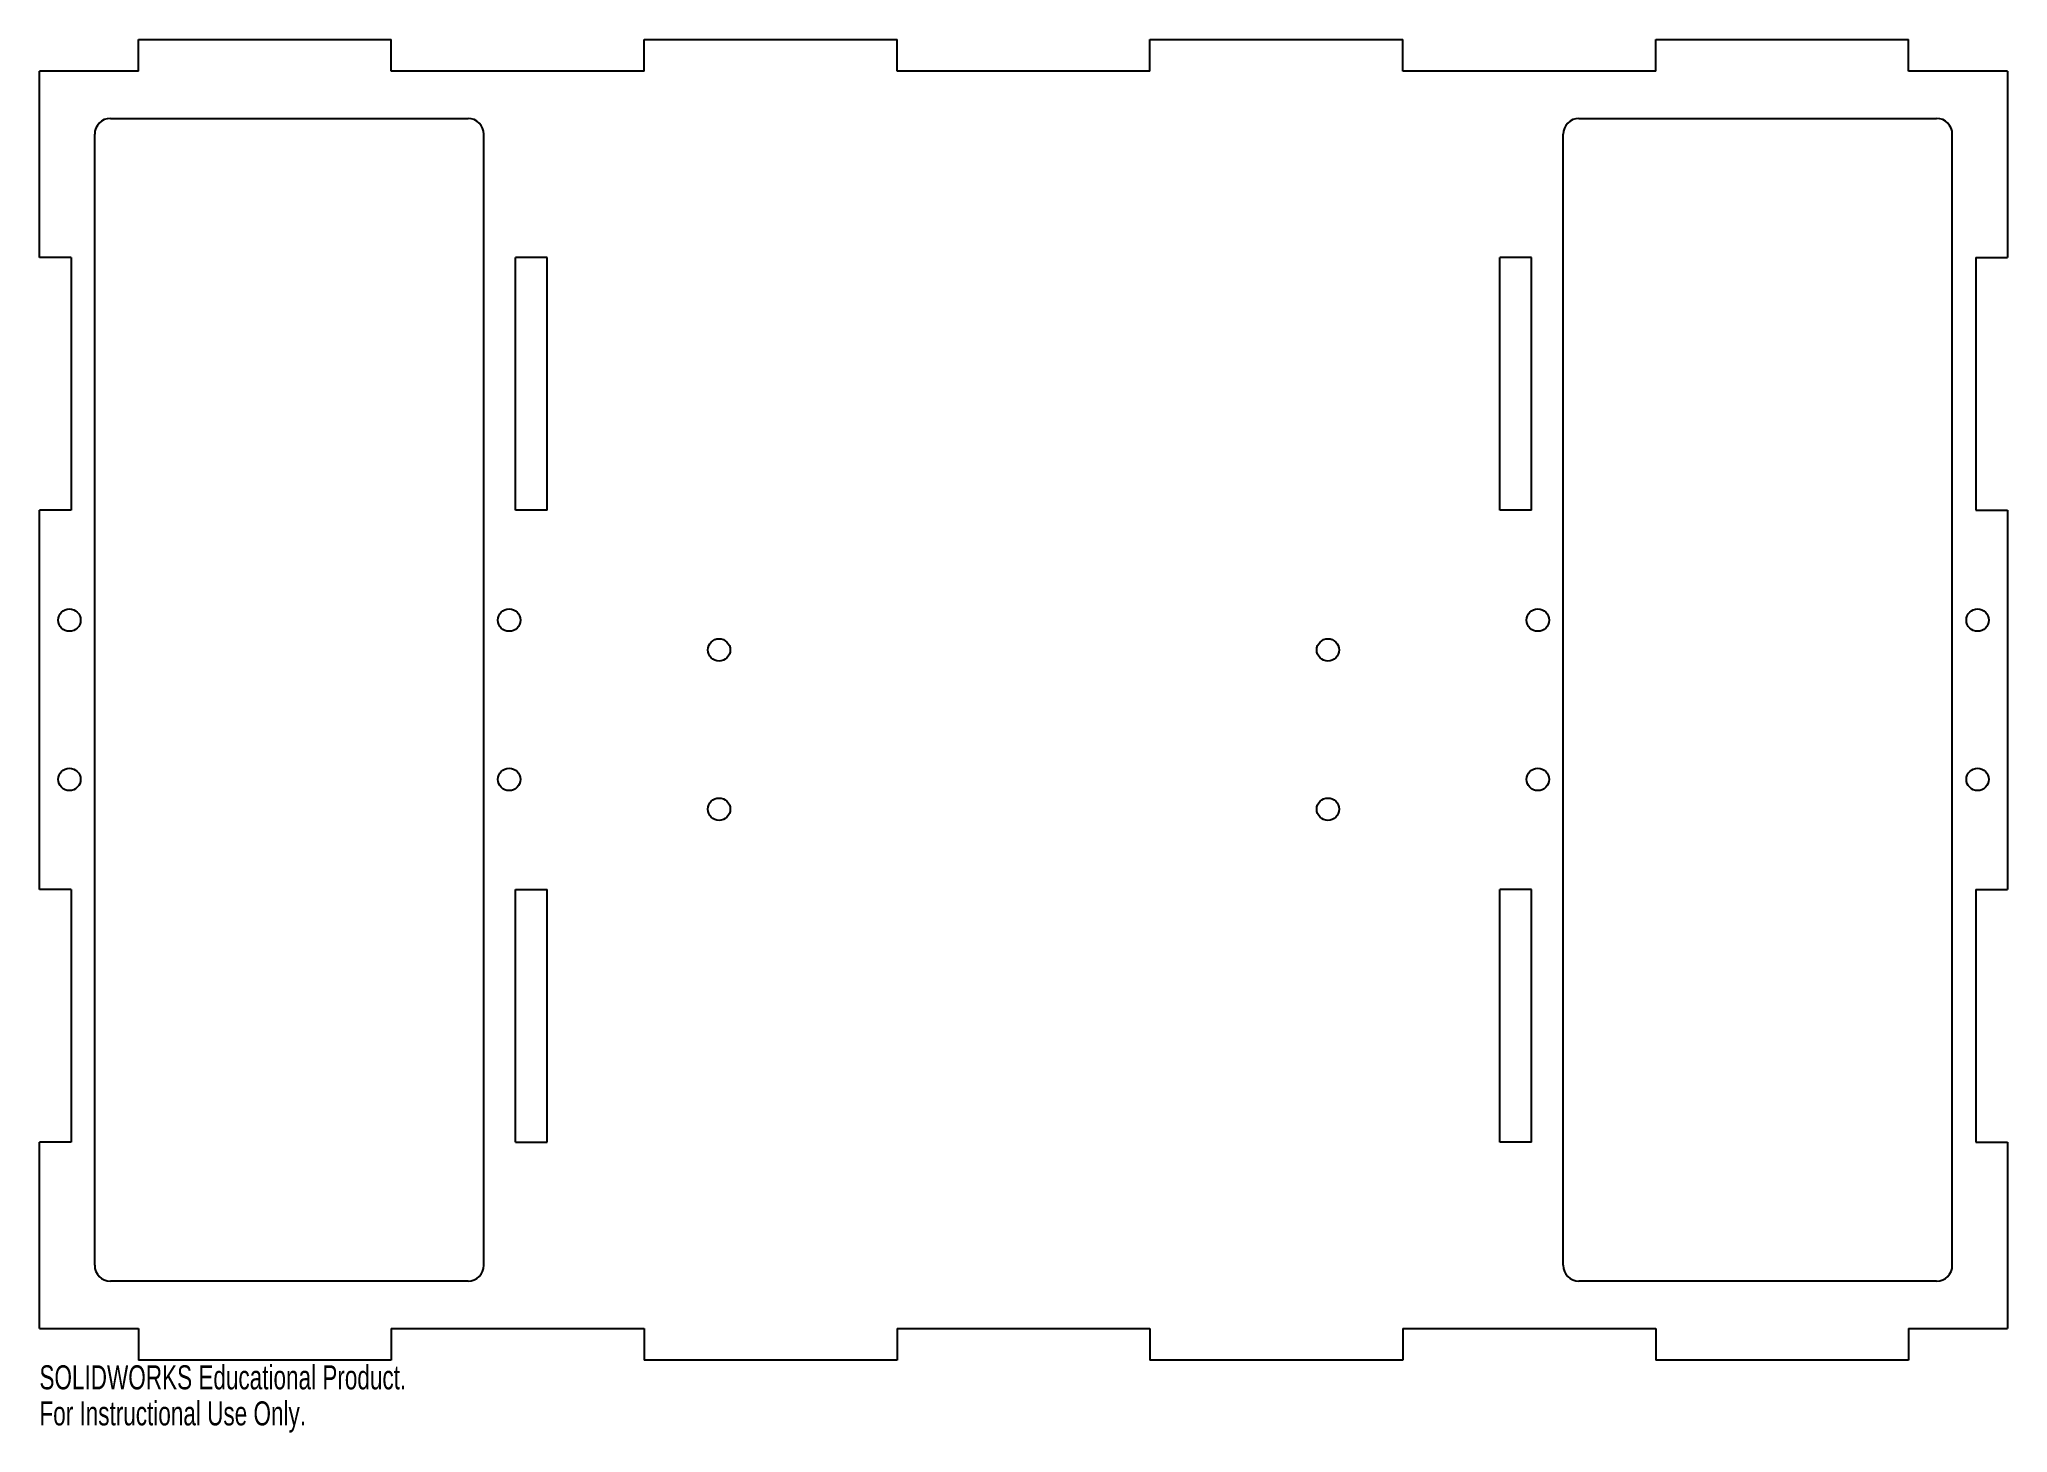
# Model space of a CAD drawing. Header units: inches. Extents: x -7.8 to 7.8, y -5.8 to 5.2.
import ezdxf

# ---------------------------------------------------------------- set-up
doc = ezdxf.new("R2010")
doc.units = ezdxf.units.IN
doc.header["$MEASUREMENT"] = 0
doc.styles.add('SLDTEXTSTYLE0', font='TXT', dxfattribs={"width": 0.7})

msp = doc.modelspace()

# ---------------------------------------------------------------- linework, layer by layer
at = {"color": 7, "linetype": 'Continuous', "lineweight": 25}
for p, q in [((-7, 5.224), (-5, 5.224)), ((-7, 4.974), (-7, 5.224)), ((-5, 4.974), (-5, 5.224)), ((-3, 5.224), (-1, 5.224)), ((-3, 4.974), (-3, 5.224)), ((-1, 4.974), (-1, 5.224)), ((1, 5.224), (3, 5.224)), ((1, 4.974), (1, 5.224)), ((3, 4.974), (3, 5.224)), ((5, 5.224), (7, 5.224)), ((5, 4.974), (5, 5.224)), ((7, 4.974), (7, 5.224)), ((-7, 4.974), (-7.783, 4.974)), ((-7.783, 3.5), (-7.783, 4.974)), ((-3, 4.974), (-5, 4.974)), ((1, 4.974), (-1, 4.974)), ((5, 4.974), (3, 4.974)), ((7.783, 4.974), (7, 4.974)), ((7.783, 4.974), (7.783, 3.5)), ((-7.221, 4.599), (-4.393, 4.599)), ((4.393, 4.599), (7.221, 4.599)), ((-7.346, -4.474), (-7.346, 4.474)), ((-4.268, -4.474), (-4.268, 4.474)), ((4.268, -4.474), (4.268, 4.474)), ((7.346, -4.474), (7.346, 4.474)), ((-7.533, 3.5), (-7.783, 3.5)), ((-7.533, 3.5), (-7.533, 1.5)), ((-4.018, 1.5), (-4.018, 3.5)), ((-3.768, 3.5), (-4.018, 3.5)), ((-3.768, 1.5), (-3.768, 3.5)), ((4.018, 3.5), (3.768, 3.5)), ((3.768, 1.5), (3.768, 3.5)), ((4.018, 1.5), (4.018, 3.5)), ((7.533, 3.5), (7.533, 1.5)), ((7.533, 3.5), (7.783, 3.5)), ((-7.533, 1.5), (-7.783, 1.5)), ((-7.783, -1.5), (-7.783, 1.5)), ((-3.768, 1.5), (-4.018, 1.5)), ((4.018, 1.5), (3.768, 1.5)), ((7.533, 1.5), (7.783, 1.5)), ((7.783, 1.5), (7.783, -1.5)), ((-7.533, -1.5), (-7.783, -1.5)), ((-7.533, -1.5), (-7.533, -3.5)), ((-4.018, -1.5), (-3.768, -1.5)), ((-4.018, -3.5), (-4.018, -1.5)), ((-3.768, -3.5), (-3.768, -1.5)), ((4.018, -1.5), (3.768, -1.5)), ((3.768, -3.5), (3.768, -1.5)), ((4.018, -3.5), (4.018, -1.5)), ((7.533, -1.5), (7.533, -3.5)), ((7.533, -1.5), (7.783, -1.5)), ((-7.533, -3.5), (-7.783, -3.5)), ((-7.783, -4.974), (-7.783, -3.5)), ((-4.018, -3.5), (-3.768, -3.5)), ((4.018, -3.5), (3.768, -3.5)), ((7.533, -3.5), (7.783, -3.5)), ((7.783, -3.5), (7.783, -4.974)), ((-4.393, -4.599), (-7.221, -4.599)), ((7.221, -4.599), (4.393, -4.599)), ((-7.783, -4.974), (-7, -4.974)), ((-7, -4.974), (-7, -5.224)), ((-5, -4.974), (-5, -5.224)), ((-5, -4.974), (-3, -4.974)), ((-3, -4.974), (-3, -5.224)), ((-1, -4.974), (-1, -5.224)), ((-1, -4.974), (1, -4.974)), ((1, -4.974), (1, -5.224)), ((3, -4.974), (3, -5.224)), ((3, -4.974), (5, -4.974)), ((5, -4.974), (5, -5.224)), ((7, -4.974), (7, -5.224)), ((7, -4.974), (7.783, -4.974)), ((-5, -5.224), (-7, -5.224)), ((-1, -5.224), (-3, -5.224)), ((3, -5.224), (1, -5.224)), ((7, -5.224), (5, -5.224))]:
    msp.add_line(p, q, dxfattribs=at)
for centre in [(-7.546, 0.63), (-4.068, 0.63), (4.068, 0.63), (7.546, 0.63), (-2.408, 0.394), (2.408, 0.394), (-7.546, -0.63), (-4.068, -0.63), (4.068, -0.63), (7.546, -0.63), (-2.408, -0.866), (2.408, -0.866)]:
    msp.add_circle(centre, 0.0886, dxfattribs=at)
for centre, start, end in [((-7.221, 4.474), 90, 180), ((-4.393, 4.474), 0, 90), ((4.393, 4.474), 90, 180), ((7.221, 4.474), 0, 90), ((-7.221, -4.474), 180, 270), ((-4.393, -4.474), 270, 0), ((4.393, -4.474), 180, 270), ((7.221, -4.474), 270, 0)]:
    msp.add_arc(centre, 0.125, start, end, dxfattribs=at)

# ---------------------------------------------------------------- texts
at = {"color": 7, "linetype": 'Continuous', "char_height": 0.1903, "attachment_point": 1, "style": 'SLDTEXTSTYLE0'}
for s, insert in [('SOLIDWORKS Educational Product.', (-7.783, -5.265)), ('For Instructional Use Only.', (-7.783, -5.55))]:
    msp.add_mtext(s, dxfattribs=dict(at, insert=insert))

doc.saveas('drawing.dxf')
